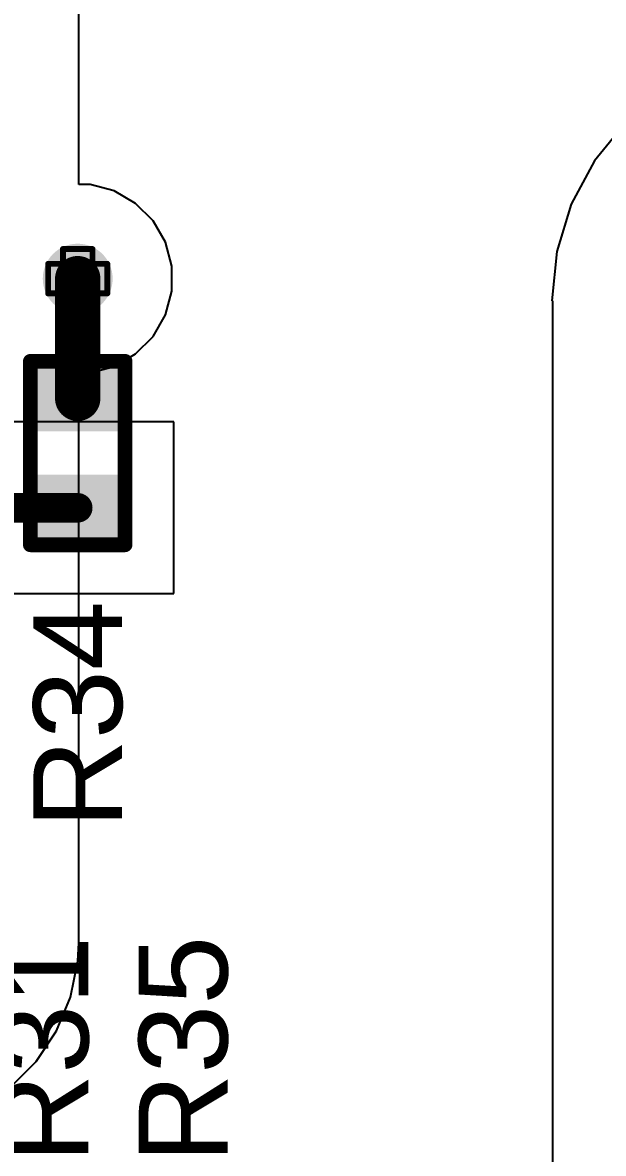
# Model space of a CAD drawing. Header units: inches. Extents: x -18 to 202, y -11 to 119.
# Drawn here: x 20.97 to 25.96, y 22.59 to 32.3 of the extents above; entities that cross this region are included whole.
import ezdxf

# ---------------------------------------------------------------- set-up
doc = ezdxf.new("R2010")
doc.units = ezdxf.units.IN
for name, color, linetype in [('Board Outline', 216, 'Continuous'), ('Bottom Layer', 5, 'Continuous'), ('Drill Drawing', 1, 'Continuous'), ('Ground', 16, 'Continuous'), ('Power', 76, 'Continuous'), ('Top Layer', 1, 'Continuous'), ('Top Overlay', 2, 'Continuous'), ('Top Paste', 8, 'Continuous'), ('Top Solder', 216, 'Continuous'), ('Via Holes', 16, 'Continuous')]:
    doc.layers.add(name, color=color, linetype=linetype)
doc.styles.add('Arial', font='', dxfattribs={"height": 0.2})
doc.styles.get('Arial').set_extended_font_data('Arial')

# ---------------------------------------------------------------- blocks, each defined once
blk = doc.blocks.new('R___0402_23')
at = {"layer": 'Top Layer'}
for points in [[(-0.6985, -0.3175), (-0.6985, 0.3175), (-0.2413, 0.3175), (-0.2413, -0.3175)], [(0.2413, -0.3175), (0.2413, 0.3175), (0.6985, 0.3175), (0.6985, -0.3175)]]:
    blk.add_hatch(color=1, dxfattribs=at).paths.add_polyline_path(points)
at = {"layer": 'Top Paste'}
for points in [[(-0.6985, -0.3175), (-0.6985, 0.3175), (-0.2413, 0.3175), (-0.2413, -0.3175)], [(0.2413, -0.3175), (0.2413, 0.3175), (0.6985, 0.3175), (0.6985, -0.3175)]]:
    blk.add_hatch(color=8, dxfattribs=at).paths.add_polyline_path(points)
at = {"layer": 'Top Solder'}
for points in [[(-0.7535, -0.3725), (-0.7535, 0.3725), (-0.1863, 0.3725), (-0.1863, -0.3725)], [(0.1863, -0.3725), (0.1863, 0.3725), (0.7535, 0.3725), (0.7535, -0.3725)]]:
    blk.add_hatch(color=216, dxfattribs=at).paths.add_polyline_path(points)
at = {"layer": 'Top Overlay'}
for points in [[(-0.7874, -0.4064, 0.127, 0.127, 0), (-0.7874, 0.4064, 0.127, 0.127, 0)], [(0.7874, 0.4064, 0.127, 0.127, 0), (-0.7874, 0.4064, 0.127, 0.127, 0)], [(0.7874, -0.4064, 0.127, 0.127, 0), (0.7874, 0.4064, 0.127, 0.127, 0)], [(0.7874, -0.4064, 0.127, 0.127, 0), (-0.7874, -0.4064, 0.127, 0.127, 0)], [(0.8128, -0.4318, 0.00323, 0.00323, 0), (-0.8128, -0.4318, 0.00323, 0.00323, 0)]]:
    blk.add_lwpolyline(points, format="xyseb", dxfattribs=at)
for points in [[(-0.8191, 0.4064, 0.0635, 0.0635, 1), (-0.7556, 0.4064, 0.0635, 0.0635, 1)], [(-0.8191, 0.4064, 0.0635, 0.0635, 1), (-0.7556, 0.4064, 0.0635, 0.0635, 1)], [(0.7556, 0.4064, 0.0635, 0.0635, 1), (0.8191, 0.4064, 0.0635, 0.0635, 1)], [(0.7556, 0.4064, 0.0635, 0.0635, 1), (0.8191, 0.4064, 0.0635, 0.0635, 1)], [(-0.8191, -0.4064, 0.0635, 0.0635, 1), (-0.7556, -0.4064, 0.0635, 0.0635, 1)], [(-0.8191, -0.4064, 0.0635, 0.0635, 1), (-0.7556, -0.4064, 0.0635, 0.0635, 1)], [(0.7556, -0.4064, 0.0635, 0.0635, 1), (0.8191, -0.4064, 0.0635, 0.0635, 1)], [(0.7556, -0.4064, 0.0635, 0.0635, 1), (0.8191, -0.4064, 0.0635, 0.0635, 1)], [(-0.8136, -0.4318, 0.00161, 0.00161, 1), (-0.812, -0.4318, 0.00161, 0.00161, 1)], [(0.812, -0.4318, 0.00161, 0.00161, 1), (0.8136, -0.4318, 0.00161, 0.00161, 1)]]:
    blk.add_lwpolyline(points, format="xyseb", close=True, dxfattribs=at)

msp = doc.modelspace()

# ---------------------------------------------------------------- hatches: boundary and pattern name
at = {"layer": 'Bottom Layer'}
h = msp.add_hatch(color=5, dxfattribs=at)
edge = h.paths.add_edge_path()
edge.add_arc((21.443, 30.099), 0.3, 0, 360)
at = {"layer": 'Ground'}
h = msp.add_hatch(color=16, dxfattribs=at)
edge = h.paths.add_edge_path()
edge.add_arc((21.443, 30.099), 0.3, 0, 360)
at = {"layer": 'Power'}
h = msp.add_hatch(color=76, dxfattribs=at)
edge = h.paths.add_edge_path()
edge.add_arc((21.443, 30.099), 0.3, 0, 360)
at = {"layer": 'Top Layer'}
h = msp.add_hatch(color=1, dxfattribs=at)
edge = h.paths.add_edge_path()
edge.add_arc((21.443, 30.099), 0.3, 0, 360)
at = {"layer": 'Via Holes'}
h = msp.add_hatch(color=7, dxfattribs=at)
edge = h.paths.add_edge_path()
edge.add_arc((21.443, 30.099), 0.15, 0, 360)

# ---------------------------------------------------------------- linework, layer by layer
at = {"layer": 'Board Outline'}
msp.add_lwpolyline([(44.2299, 62.3099, 0.254, 0.254, -3.535496), (7.5647, 62.2891, 0.254, 0.254, 0)], format="xyseb", dxfattribs=at)
at = {"layer": 'Drill Drawing'}
for points in [[(21.316, 30.226, 0.0508, 0.0508, 0), (21.316, 30.353, 0.0508, 0.0508, 0)], [(21.316, 30.353, 0.0508, 0.0508, 0), (21.57, 30.353, 0.0508, 0.0508, 0)], [(21.57, 30.226, 0.0508, 0.0508, 0), (21.57, 30.353, 0.0508, 0.0508, 0)], [(21.189, 29.972, 0.0508, 0.0508, 0), (21.189, 30.226, 0.0508, 0.0508, 0)], [(21.189, 30.226, 0.0508, 0.0508, 0), (21.316, 30.226, 0.0508, 0.0508, 0)], [(21.57, 30.226, 0.0508, 0.0508, 0), (21.697, 30.226, 0.0508, 0.0508, 0)], [(21.697, 29.972, 0.0508, 0.0508, 0), (21.697, 30.226, 0.0508, 0.0508, 0)], [(21.189, 29.972, 0.0508, 0.0508, 0), (21.316, 29.972, 0.0508, 0.0508, 0)], [(21.316, 29.845, 0.0508, 0.0508, 0), (21.316, 29.972, 0.0508, 0.0508, 0)], [(21.57, 29.972, 0.0508, 0.0508, 0), (21.697, 29.972, 0.0508, 0.0508, 0)], [(21.57, 29.845, 0.0508, 0.0508, 0), (21.57, 29.972, 0.0508, 0.0508, 0)], [(21.316, 29.845, 0.0508, 0.0508, 0), (21.57, 29.845, 0.0508, 0.0508, 0)]]:
    msp.add_lwpolyline(points, format="xyseb", dxfattribs=at)
for points in [[(21.3033, 30.353, 0.0254, 0.0254, 1), (21.3287, 30.353, 0.0254, 0.0254, 1)], [(21.3033, 30.353, 0.0254, 0.0254, 1), (21.3287, 30.353, 0.0254, 0.0254, 1)], [(21.5573, 30.353, 0.0254, 0.0254, 1), (21.5827, 30.353, 0.0254, 0.0254, 1)], [(21.5573, 30.353, 0.0254, 0.0254, 1), (21.5827, 30.353, 0.0254, 0.0254, 1)], [(21.1763, 30.226, 0.0254, 0.0254, 1), (21.2017, 30.226, 0.0254, 0.0254, 1)], [(21.1763, 30.226, 0.0254, 0.0254, 1), (21.2017, 30.226, 0.0254, 0.0254, 1)], [(21.3033, 30.226, 0.0254, 0.0254, 1), (21.3287, 30.226, 0.0254, 0.0254, 1)], [(21.3033, 30.226, 0.0254, 0.0254, 1), (21.3287, 30.226, 0.0254, 0.0254, 1)], [(21.5573, 30.226, 0.0254, 0.0254, 1), (21.5827, 30.226, 0.0254, 0.0254, 1)], [(21.5573, 30.226, 0.0254, 0.0254, 1), (21.5827, 30.226, 0.0254, 0.0254, 1)], [(21.6843, 30.226, 0.0254, 0.0254, 1), (21.7097, 30.226, 0.0254, 0.0254, 1)], [(21.6843, 30.226, 0.0254, 0.0254, 1), (21.7097, 30.226, 0.0254, 0.0254, 1)], [(21.1763, 29.972, 0.0254, 0.0254, 1), (21.2017, 29.972, 0.0254, 0.0254, 1)], [(21.1763, 29.972, 0.0254, 0.0254, 1), (21.2017, 29.972, 0.0254, 0.0254, 1)], [(21.3033, 29.972, 0.0254, 0.0254, 1), (21.3287, 29.972, 0.0254, 0.0254, 1)], [(21.3033, 29.972, 0.0254, 0.0254, 1), (21.3287, 29.972, 0.0254, 0.0254, 1)], [(21.5573, 29.972, 0.0254, 0.0254, 1), (21.5827, 29.972, 0.0254, 0.0254, 1)], [(21.5573, 29.972, 0.0254, 0.0254, 1), (21.5827, 29.972, 0.0254, 0.0254, 1)], [(21.6843, 29.972, 0.0254, 0.0254, 1), (21.7097, 29.972, 0.0254, 0.0254, 1)], [(21.6843, 29.972, 0.0254, 0.0254, 1), (21.7097, 29.972, 0.0254, 0.0254, 1)], [(21.3033, 29.845, 0.0254, 0.0254, 1), (21.3287, 29.845, 0.0254, 0.0254, 1)], [(21.3033, 29.845, 0.0254, 0.0254, 1), (21.3287, 29.845, 0.0254, 0.0254, 1)], [(21.5573, 29.845, 0.0254, 0.0254, 1), (21.5827, 29.845, 0.0254, 0.0254, 1)], [(21.5573, 29.845, 0.0254, 0.0254, 1), (21.5827, 29.845, 0.0254, 0.0254, 1)]]:
    msp.add_lwpolyline(points, format="xyseb", close=True, dxfattribs=at)
at = {"layer": 'Power'}
for p, q in [((21.4512, 30.907), (21.4512, 32.4593)), ((21.5494, 30.907), (21.4512, 30.907)), ((21.7549, 30.8519), (21.5494, 30.907)), ((21.9391, 30.7456), (21.7549, 30.8519)), ((22.0896, 30.5951), (21.9391, 30.7456)), ((22.196, 30.4109), (22.0896, 30.5951)), ((22.251, 30.2054), (22.196, 30.4109)), ((22.251, 29.9926), (22.251, 30.2054)), ((22.196, 29.7871), (22.251, 29.9926)), ((22.0896, 29.6029), (22.196, 29.7871)), ((21.9391, 29.4524), (22.0896, 29.6029)), ((21.7549, 29.3461), (21.9391, 29.4524)), ((21.5494, 29.291), (21.7549, 29.3461)), ((21.4512, 24.3976), (21.4512, 29.291)), ((21.4512, 29.291), (21.5494, 29.291)), ((21.4435, 24.2401), (21.4512, 24.3976)), ((21.382, 23.9312), (21.4435, 24.2401)), ((21.2615, 23.6402), (21.382, 23.9312)), ((21.0865, 23.3783), (21.2615, 23.6402)), ((20.8638, 23.1556), (21.0865, 23.3783))]:
    msp.add_line(p, q, dxfattribs=at)
at = {"layer": 'Top Layer'}
for p, q in [((26.1478, 31.4393), (25.8788, 31.1115)), ((25.8788, 31.1115), (25.6789, 30.7375)), ((25.6789, 30.7375), (25.5559, 30.3318)), ((25.5559, 30.3318), (25.5143, 29.9098)), ((25.5143, 29.9098), (25.519, 29.9098)), ((25.519, 29.9098), (25.519, 8.865)), ((22.2684, 28.8684), (20.7419, 28.8684)), ((22.2684, 27.3952), (22.2684, 28.8684)), ((20.7419, 27.3952), (22.2684, 27.3952))]:
    msp.add_line(p, q, dxfattribs=at)
for points in [[(21.443, 29.1056, 0.3894, 0.3894, 0), (21.443, 30.099, 0.3894, 0.3894, 0)], [(21.4429, 29.0716, 0.3894, 0.3894, 0), (21.443, 29.1056, 0.3894, 0.3894, 0)], [(19.9164, 28.1318, 0.254, 0.254, 0), (21.4429, 28.1318, 0.254, 0.254, 0)]]:
    msp.add_lwpolyline(points, format="xyseb", dxfattribs=at)
for points in [[(21.3457, 30.099, 0.1947, 0.1947, 1), (21.5404, 30.099, 0.1947, 0.1947, 1)], [(21.3455, 29.0716, 0.1947, 0.1947, 1), (21.5402, 29.0716, 0.1947, 0.1947, 1)], [(21.3457, 29.1056, 0.1947, 0.1947, 1), (21.5404, 29.1056, 0.1947, 0.1947, 1)], [(21.3457, 29.1056, 0.1947, 0.1947, 1), (21.5404, 29.1056, 0.1947, 0.1947, 1)], [(21.3794, 28.1318, 0.127, 0.127, 1), (21.5064, 28.1318, 0.127, 0.127, 1)]]:
    msp.add_lwpolyline(points, format="xyseb", close=True, dxfattribs=at)

# ---------------------------------------------------------------- block references
at = {"rotation": 270}
msp.add_blockref('R___0402_23', (21.4429, 28.6017), dxfattribs=at)

# ---------------------------------------------------------------- texts
at = {"layer": 'Top Overlay', "style": 'Arial'}
for s, p in [('R34', (21.8239, 25.3775)), ('R31', (21.5351, 22.5047)), ('R35', (22.7289, 22.5047))]:
    msp.add_text(s, height=0.762, rotation=90, dxfattribs=at).set_placement(p)

doc.saveas('drawing.dxf')
